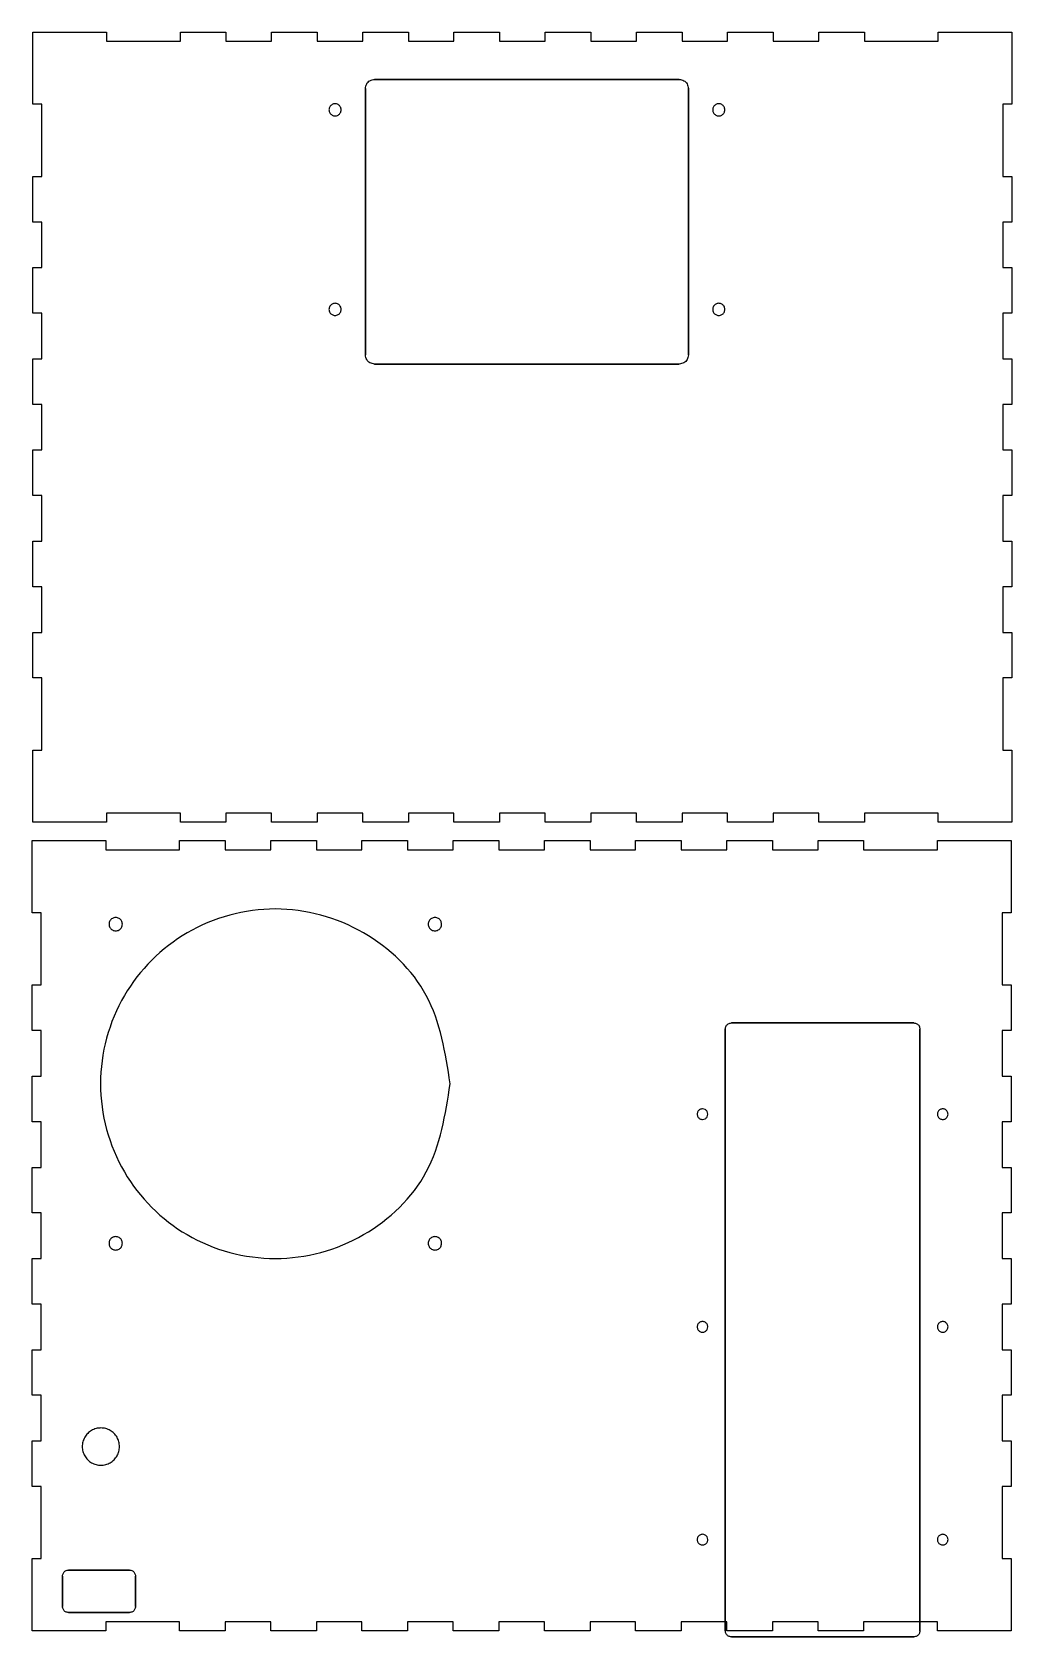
# Model space of a CAD drawing. Extents: x 6 to 329, y 67 to 595.
import ezdxf

# ---------------------------------------------------------------- set-up
doc = ezdxf.new("R2010")
doc.units = 0
doc.layers.get('0').update_dxf_attribs({"linetype": 'CONTINUOUS'})

msp = doc.modelspace()

# ---------------------------------------------------------------- linework, layer by layer
at = {"color": 7}
for points in [[(100.127689, 591.976989), (115.127701, 591.976989), (115.127701, 594.976991), (130.127714, 594.976991), (130.127714, 591.976989), (145.127723, 591.976989), (145.127723, 594.976991), (160.127738, 594.976991), (160.127738, 591.976989), (175.127748, 591.976989), (175.127748, 594.976991), (190.127763, 594.976991), (190.127763, 591.976989), (205.127775, 591.976989), (205.127775, 594.976991), (220.127788, 594.976991), (220.127788, 591.976989), (235.1278, 591.976989), (235.1278, 594.976991), (250.127812, 594.976991), (250.127812, 591.976989), (265.127825, 591.976989), (265.127825, 594.976991), (280.127837, 594.976991), (280.127837, 591.976989), (304.377869, 591.976989), (304.377869, 594.976991), (328.62787, 594.976991), (328.62787, 571.226972), (325.627876, 571.226972), (325.627876, 547.476954), (328.62787, 547.476954), (328.62787, 532.476941), (325.627876, 532.476941), (325.627876, 517.476929), (328.62787, 517.476929), (328.62787, 502.476917), (325.627876, 502.476917), (325.627876, 487.476904), (328.62787, 487.476904), (328.62787, 472.476889), (325.627876, 472.476889), (325.627876, 457.47688), (328.62787, 457.47688), (328.62787, 442.476865), (325.627876, 442.476865), (325.627876, 427.476855), (328.62787, 427.476855), (328.62787, 412.47684), (325.627876, 412.47684), (325.627876, 397.47683), (328.62787, 397.47683), (328.62787, 382.476815), (325.627876, 382.476815), (325.627876, 358.726796), (328.62787, 358.726796), (328.62787, 334.976778), (304.377869, 334.976778), (304.377869, 337.97678), (280.127837, 337.97678), (280.127837, 334.976778), (265.127825, 334.976778), (265.127825, 337.97678), (250.127812, 337.97678), (250.127812, 334.976778), (235.1278, 334.976778), (235.1278, 337.97678), (220.127788, 337.97678), (220.127788, 334.976778), (205.127775, 334.976778), (205.127775, 337.97678), (190.127763, 337.97678), (190.127763, 334.976778), (175.127748, 334.976778), (175.127748, 337.97678), (160.127738, 337.97678), (160.127738, 334.976778), (145.127723, 334.976778), (145.127723, 337.97678), (130.127714, 337.97678), (130.127714, 334.976778), (115.127701, 334.976778), (115.127701, 337.97678), (100.127689, 337.97678), (100.127689, 334.976778), (85.127674, 334.976778), (85.127674, 337.97678), (70.127664, 337.97678), (70.127664, 334.976778), (55.127652, 334.976778), (55.127652, 337.97678), (30.877631, 337.97678), (30.877631, 334.976778), (6.627611, 334.976778), (6.627611, 358.726796), (9.627613, 358.726796), (9.627613, 382.476815), (6.627611, 382.476815), (6.627611, 397.47683), (9.627613, 397.47683), (9.627613, 412.47684), (6.627611, 412.47684), (6.627611, 427.476855), (9.627613, 427.476855), (9.627613, 442.476865), (6.627611, 442.476865), (6.627611, 457.47688), (9.627613, 457.47688), (9.627613, 472.476889), (6.627611, 472.476889), (6.627611, 487.476904), (9.627613, 487.476904), (9.627613, 502.476917), (6.627611, 502.476917), (6.627611, 517.476929), (9.627613, 517.476929), (9.627613, 532.476941), (6.627611, 532.476941), (6.627611, 547.476954), (9.627613, 547.476954), (9.627613, 571.226972), (6.627611, 571.226972), (6.627611, 594.976991), (30.877631, 594.976991), (30.877631, 591.976989), (55.127652, 591.976989), (55.127652, 594.976991), (70.127664, 594.976991), (70.127664, 591.976989), (85.127674, 591.976989), (85.127674, 594.976991), (100.127689, 594.976991), (100.127689, 591.976989)], [(116.017703, 488.746902), (116.017703, 576.396976)], [(119.017706, 579.396979), (219.21779, 579.396979)], [(119.017706, 579.396979), (119.017706, 579.396979)], [(222.217793, 576.396976), (222.217793, 488.746902)], [(108.017697, 569.39697), (108.017697, 569.39697)], [(234.217805, 569.39697), (234.217805, 569.39697)], [(108.017697, 503.74692), (108.017697, 503.74692)], [(234.217805, 503.74692), (234.217805, 503.74692)], [(219.21779, 485.746899), (119.017706, 485.746899)], [(114.87544, 325.952378), (114.87544, 328.952381), (129.875452, 328.952381), (129.875452, 325.952378), (144.875462, 325.952378), (144.875462, 328.952381), (159.875477, 328.952381), (159.875477, 325.952378), (174.875487, 325.952378), (174.875487, 328.952381), (189.875502, 328.952381), (189.875502, 325.952378), (204.875514, 325.952378), (204.875514, 328.952381), (219.875526, 328.952381), (219.875526, 325.952378), (234.875539, 325.952378), (234.875539, 328.952381), (249.875551, 328.952381), (249.875551, 325.952378), (264.875563, 325.952378), (264.875563, 328.952381), (279.875576, 328.952381), (279.875576, 325.952378), (304.125608, 325.952378), (304.125608, 328.952381), (328.375609, 328.952381), (328.375609, 305.202361), (325.375615, 305.202361), (325.375615, 281.452343), (328.375609, 281.452343), (328.375609, 266.452331), (325.375615, 266.452331), (325.375615, 251.452318), (328.375609, 251.452318), (328.375609, 236.452306), (325.375615, 236.452306), (325.375615, 221.452294), (328.375609, 221.452294), (328.375609, 206.452279), (325.375615, 206.452279), (325.375615, 191.452269), (328.375609, 191.452269), (328.375609, 176.452254), (325.375615, 176.452254), (325.375615, 161.452244), (328.375609, 161.452244), (328.375609, 146.452229), (325.375615, 146.452229), (325.375615, 131.45222), (328.375609, 131.45222), (328.375609, 116.452205), (325.375615, 116.452205), (325.375615, 92.702186), (328.375609, 92.702186), (328.375609, 68.952167), (304.125608, 68.952167), (304.125608, 71.952169), (279.875576, 71.952169), (279.875576, 68.952167), (264.875563, 68.952167), (264.875563, 71.952169), (249.875551, 71.952169), (249.875551, 68.952167), (234.875539, 68.952167), (234.875539, 71.952169), (219.875526, 71.952169), (219.875526, 68.952167), (204.875514, 68.952167), (204.875514, 71.952169), (189.875502, 71.952169), (189.875502, 68.952167), (174.875487, 68.952167), (174.875487, 71.952169), (159.875477, 71.952169), (159.875477, 68.952167), (144.875462, 68.952167), (144.875462, 71.952169), (129.875452, 71.952169), (129.875452, 68.952167), (114.87544, 68.952167), (114.87544, 71.952169), (99.875428, 71.952169), (99.875428, 68.952167), (84.875413, 68.952167), (84.875413, 71.952169), (69.875403, 71.952169), (69.875403, 68.952167), (54.875391, 68.952167), (54.875391, 71.952169), (30.62537, 71.952169), (30.62537, 68.952167), (6.375349, 68.952167), (6.375349, 92.702186), (9.375352, 92.702186), (9.375352, 116.452205), (6.375349, 116.452205), (6.375349, 131.45222), (9.375352, 131.45222), (9.375352, 146.452229), (6.375349, 146.452229), (6.375349, 161.452244), (9.375352, 161.452244), (9.375352, 176.452254), (6.375349, 176.452254), (6.375349, 191.452269), (9.375352, 191.452269), (9.375352, 206.452279), (6.375349, 206.452279), (6.375349, 221.452294), (9.375352, 221.452294), (9.375352, 236.452306), (6.375349, 236.452306), (6.375349, 251.452318), (9.375352, 251.452318), (9.375352, 266.452331), (6.375349, 266.452331), (6.375349, 281.452343), (9.375352, 281.452343), (9.375352, 305.202361), (6.375349, 305.202361), (6.375349, 328.952381), (30.62537, 328.952381), (30.62537, 325.952378), (54.875391, 325.952378), (54.875391, 328.952381), (69.875403, 328.952381), (69.875403, 325.952378), (84.875413, 325.952378), (84.875413, 328.952381), (99.875428, 328.952381), (99.875428, 325.952378), (114.87544, 325.952378)], [(36.075375, 301.452358), (36.075375, 301.452358)], [(141.075464, 301.452358), (141.075464, 301.452358)], [(234.37554, 68.952173), (234.37554, 266.95233)], [(236.375541, 268.952331), (296.375588, 268.952331)], [(236.375541, 268.952331), (236.375541, 268.952331)], [(298.375584, 266.95233), (298.375584, 68.952173)], [(143.875467, 248.952312), (143.875467, 248.952312)], [(228.625536, 238.95231), (228.625536, 238.95231)], [(307.625587, 238.95231), (307.625587, 238.95231)], [(36.075375, 196.452268), (36.075375, 196.452268)], [(141.075464, 196.452268), (141.075464, 196.452268)], [(228.625536, 168.952241), (228.625536, 168.952241)], [(307.625587, 168.952241), (307.625587, 168.952241)], [(35.121373, 129.57523), (35.121373, 129.57523)], [(228.625536, 98.952192), (228.625536, 98.952192)], [(307.625587, 98.952192), (307.625587, 98.952192)], [(16.375358, 76.952171), (16.375358, 86.952179)], [(18.37536, 88.952181), (38.375376, 88.952181)], [(18.37536, 88.952181), (18.37536, 88.952181)], [(40.375377, 86.952179), (40.375377, 76.952171)], [(38.375376, 74.952169), (18.37536, 74.952169)], [(296.375588, 66.952171), (236.375541, 66.952171)]]:
    msp.add_lwpolyline(points, close=True, dxfattribs=at)
for points, knots in [([(116.017703, 576.396976), (116.099571, 576.923484), (116.260696, 577.95972), (117.454962, 579.153986), (118.491198, 579.315111), (119.017706, 579.396979)], [0, 0, 0, 0, 1.570489, 3.090927, 4.661415, 4.661415, 4.661415, 4.661415]), ([(219.21779, 579.396979), (219.744298, 579.315111), (220.780534, 579.153986), (221.9748, 577.95972), (222.135925, 576.923484), (222.217793, 576.396976)], [0, 0, 0, 0, 1.570489, 3.090927, 4.661415, 4.661415, 4.661415, 4.661415]), ([(108.017697, 569.39697), (108.004364, 569.221953), (107.977809, 568.873368), (107.767959, 568.385538), (107.448692, 567.966417), (107.029009, 567.645054), (106.541329, 567.442988), (106.017686, 567.373863), (105.494095, 567.442988), (105.006263, 567.645054), (104.587142, 567.966417), (104.265778, 568.385538), (104.063713, 568.873368), (103.994588, 569.39697), (104.063713, 569.920572), (104.265778, 570.408402), (104.587142, 570.827523), (105.006263, 571.148887), (105.494095, 571.350952), (106.017686, 571.420077), (106.541329, 571.350952), (107.029009, 571.148887), (107.448692, 570.827523), (107.767959, 570.408402), (107.977809, 569.920572), (108.004364, 569.571987), (108.017697, 569.39697)], [0, 0, 0, 0, 0.52355, 1.042768, 1.566318, 2.089868, 2.609086, 3.132636, 3.656186, 4.175404, 4.698954, 5.222504, 5.741722, 6.265272, 6.788822, 7.30804, 7.83159, 8.35514, 8.874358, 9.397908, 9.921458, 10.440676, 10.964226, 11.487776, 12.006994, 12.530544, 12.530544, 12.530544, 12.530544]), ([(234.217805, 569.39697), (234.204473, 569.221953), (234.177918, 568.873368), (233.968068, 568.385538), (233.648801, 567.966417), (233.229117, 567.645054), (232.741438, 567.442988), (232.217795, 567.373863), (231.694204, 567.442988), (231.206372, 567.645054), (230.787251, 567.966417), (230.465887, 568.385538), (230.263822, 568.873368), (230.194697, 569.39697), (230.263822, 569.920572), (230.465887, 570.408402), (230.787251, 570.827523), (231.206372, 571.148887), (231.694204, 571.350952), (232.217795, 571.420077), (232.741438, 571.350952), (233.229117, 571.148887), (233.648801, 570.827523), (233.968068, 570.408402), (234.177918, 569.920572), (234.204473, 569.571987), (234.217805, 569.39697)], [0, 0, 0, 0, 0.52355, 1.042768, 1.566318, 2.089868, 2.609086, 3.132636, 3.656186, 4.175404, 4.698954, 5.222504, 5.741722, 6.265272, 6.788822, 7.30804, 7.83159, 8.35514, 8.874358, 9.397908, 9.921458, 10.440676, 10.964226, 11.487776, 12.006994, 12.530544, 12.530544, 12.530544, 12.530544]), ([(108.017697, 503.74692), (108.004364, 503.571903), (107.977809, 503.223318), (107.767959, 502.735488), (107.448692, 502.316367), (107.029009, 501.995003), (106.541329, 501.792937), (106.017686, 501.723813), (105.494095, 501.792937), (105.006263, 501.995003), (104.587142, 502.316367), (104.265778, 502.735488), (104.063713, 503.223318), (103.994588, 503.74692), (104.063713, 504.270521), (104.265778, 504.758351), (104.587142, 505.177472), (105.006263, 505.498836), (105.494095, 505.700902), (106.017686, 505.770027), (106.541329, 505.700902), (107.029009, 505.498836), (107.448692, 505.177472), (107.767959, 504.758351), (107.977809, 504.270522), (108.004364, 503.921936), (108.017697, 503.74692)], [0, 0, 0, 0, 0.52355, 1.042768, 1.566318, 2.089868, 2.609086, 3.132636, 3.656186, 4.175404, 4.698954, 5.222504, 5.741722, 6.265272, 6.788822, 7.30804, 7.83159, 8.35514, 8.874358, 9.397908, 9.921458, 10.440676, 10.964226, 11.487776, 12.006994, 12.530544, 12.530544, 12.530544, 12.530544]), ([(234.217805, 503.74692), (234.204473, 503.571903), (234.177918, 503.223318), (233.968068, 502.735488), (233.648801, 502.316367), (233.229117, 501.995003), (232.741438, 501.792937), (232.217795, 501.723813), (231.694204, 501.792937), (231.206372, 501.995003), (230.787251, 502.316367), (230.465887, 502.735488), (230.263822, 503.223318), (230.194697, 503.74692), (230.263822, 504.270521), (230.465887, 504.758351), (230.787251, 505.177472), (231.206372, 505.498836), (231.694204, 505.700902), (232.217795, 505.770027), (232.741438, 505.700902), (233.229117, 505.498836), (233.648801, 505.177472), (233.968068, 504.758351), (234.177918, 504.270522), (234.204473, 503.921936), (234.217805, 503.74692)], [0, 0, 0, 0, 0.52355, 1.042768, 1.566318, 2.089868, 2.609086, 3.132636, 3.656186, 4.175404, 4.698954, 5.222504, 5.741722, 6.265272, 6.788822, 7.30804, 7.83159, 8.35514, 8.874358, 9.397908, 9.921458, 10.440676, 10.964226, 11.487776, 12.006994, 12.530544, 12.530544, 12.530544, 12.530544]), ([(119.017706, 485.746899), (118.491198, 485.828767), (117.454962, 485.989892), (116.260696, 487.184158), (116.099571, 488.220394), (116.017703, 488.746902)], [0, 0, 0, 0, 1.570489, 3.090927, 4.661415, 4.661415, 4.661415, 4.661415]), ([(222.217793, 488.746902), (222.135925, 488.220394), (221.9748, 487.184158), (220.780534, 485.989892), (219.744298, 485.828767), (219.21779, 485.746899)], [0, 0, 0, 0, 1.570489, 3.090927, 4.661415, 4.661415, 4.661415, 4.661415]), ([(143.875467, 248.952312), (142.295089, 238.816002), (139.181206, 218.844023), (116.289469, 196.856504), (86.428192, 188.709468), (56.253402, 196.856505), (34.283611, 218.844023), (26.130546, 248.952312), (34.283611, 279.0606), (56.253403, 301.048117), (86.428192, 309.195155), (116.289469, 301.048118), (139.181205, 279.060601), (142.295088, 259.088621), (143.875467, 248.952312)], [0, 0, 0, 0, 30.064426, 59.237149, 89.301575, 119.366, 148.538723, 178.603148, 208.667572, 237.840295, 267.904719, 297.969144, 327.141867, 357.206292, 357.206292, 357.206292, 357.206292]), ([(36.075375, 301.452358), (36.060709, 301.25984), (36.031499, 300.876396), (35.800663, 300.339783), (35.44947, 299.878749), (34.987818, 299.525249), (34.45137, 299.302977), (33.875363, 299.22694), (33.299412, 299.302977), (32.762796, 299.525249), (32.301764, 299.87875), (31.948264, 300.339783), (31.725992, 300.876396), (31.649954, 301.452358), (31.725992, 302.02832), (31.948264, 302.564933), (32.301764, 303.025966), (32.762797, 303.379466), (33.299412, 303.601739), (33.875363, 303.677776), (34.451369, 303.601739), (34.987817, 303.379467), (35.44947, 303.025966), (35.800663, 302.564933), (36.031499, 302.02832), (36.060709, 301.644877), (36.075375, 301.452358)], [0, 0, 0, 0, 0.575905, 1.147045, 1.722951, 2.298856, 2.869996, 3.445901, 4.021807, 4.592946, 5.168852, 5.744757, 6.315896, 6.891802, 7.467707, 8.038846, 8.614752, 9.190657, 9.761796, 10.337701, 10.913607, 11.484746, 12.060652, 12.636557, 13.207697, 13.783602, 13.783602, 13.783602, 13.783602]), ([(141.075464, 301.452358), (141.060798, 301.25984), (141.031588, 300.876396), (140.800753, 300.339783), (140.44956, 299.87875), (139.987908, 299.525249), (139.45146, 299.302977), (138.875453, 299.22694), (138.299502, 299.302976), (137.762886, 299.525249), (137.301853, 299.878749), (136.948352, 300.339782), (136.72608, 300.876395), (136.650043, 301.452358), (136.72608, 302.02832), (136.948351, 302.564937), (137.301859, 303.025956), (137.762867, 303.379509), (138.299575, 303.601582), (139.067074, 303.703966), (140.020808, 303.445894), (140.895651, 302.604249), (141.014928, 301.840156), (141.075464, 301.452358)], [0, 0, 0, 0, 0.575905, 1.147045, 1.72295, 2.298855, 2.869995, 3.4459, 4.021806, 4.592946, 5.168851, 5.744757, 6.315897, 6.891803, 7.467708, 8.038848, 8.614754, 9.190659, 9.761799, 10.337704, 11.487995, 12.604169, 13.75446, 13.75446, 13.75446, 13.75446]), ([(234.37554, 266.95233), (234.430118, 267.303335), (234.537536, 267.994159), (235.333713, 268.790336), (236.024537, 268.897753), (236.375541, 268.952331)], [0, 0, 0, 0, 1.046993, 2.060618, 3.10761, 3.10761, 3.10761, 3.10761]), ([(296.375588, 268.952331), (296.726593, 268.897753), (297.417417, 268.790337), (298.213591, 267.994158), (298.321006, 267.303335), (298.375584, 266.95233)], [0, 0, 0, 0, 1.046993, 2.060615, 3.107607, 3.107607, 3.107607, 3.107607]), ([(228.625536, 238.95231), (228.577382, 238.643834), (228.482502, 238.036033), (227.786605, 237.366543), (227.027953, 237.161258), (226.417442, 237.2427), (225.990516, 237.419349), (225.623805, 237.700585), (225.342605, 238.067304), (225.165799, 238.494158), (225.105314, 238.95231), (225.165799, 239.410461), (225.342605, 239.837315), (225.623805, 240.204034), (225.990516, 240.48527), (226.417442, 240.661919), (227.027953, 240.743361), (227.786605, 240.538076), (228.482502, 239.868586), (228.577382, 239.260785), (228.625536, 238.95231)], [0, 0, 0, 0, 0.915004, 1.802869, 2.717873, 3.175979, 3.630295, 4.088402, 4.546508, 5.000824, 5.458931, 5.917037, 6.371353, 6.82946, 7.287566, 7.741882, 8.199988, 9.114992, 10.002857, 10.917861, 10.917861, 10.917861, 10.917861]), ([(307.625587, 238.95231), (307.613921, 238.79917), (307.590685, 238.494158), (307.407065, 238.067307), (307.127707, 237.700576), (306.760483, 237.419383), (306.333763, 237.242575), (305.875576, 237.182092), (305.417433, 237.242575), (304.990579, 237.419383), (304.623848, 237.700576), (304.342654, 238.067307), (304.165847, 238.494158), (304.105362, 238.95231), (304.165847, 239.410462), (304.342654, 239.837313), (304.623848, 240.204044), (304.990579, 240.485237), (305.417433, 240.662044), (305.875576, 240.722527), (306.333763, 240.662044), (306.760483, 240.485237), (307.127707, 240.204044), (307.407065, 239.837313), (307.590685, 239.410462), (307.613921, 239.105449), (307.625587, 238.95231)], [0, 0, 0, 0, 0.458107, 0.912422, 1.370529, 1.828636, 2.282951, 2.741058, 3.199165, 3.65348, 4.111587, 4.569694, 5.024009, 5.482116, 5.940223, 6.394538, 6.852645, 7.310752, 7.765067, 8.223174, 8.68128, 9.135596, 9.593703, 10.051809, 10.506125, 10.964232, 10.964232, 10.964232, 10.964232]), ([(36.075375, 196.452268), (36.060709, 196.259749), (36.031498, 195.876306), (35.800668, 195.33969), (35.449451, 194.878672), (34.987885, 194.525116), (34.451117, 194.303051), (33.684689, 194.200625), (32.722508, 194.459006), (31.882108, 195.299397), (31.62373, 196.261604), (31.726155, 197.027979), (31.948219, 197.564911), (32.301775, 198.025859), (32.762793, 198.379382), (33.299413, 198.601649), (33.875363, 198.677688), (34.45137, 198.60165), (34.987818, 198.379378), (35.44947, 198.025877), (35.800664, 197.564844), (36.031499, 197.02823), (36.060709, 196.644786), (36.075375, 196.452268)], [0, 0, 0, 0, 0.575905, 1.147045, 1.72295, 2.298855, 2.869995, 3.4459, 4.596191, 5.712364, 6.862655, 7.438561, 8.009701, 8.585606, 9.161512, 9.732651, 10.308557, 10.884463, 11.455603, 12.031508, 12.607414, 13.178554, 13.75446, 13.75446, 13.75446, 13.75446]), ([(141.075464, 196.452268), (141.014928, 196.06447), (140.895651, 195.300377), (140.020808, 194.458732), (139.067074, 194.20066), (138.299575, 194.303044), (137.762867, 194.525117), (137.301859, 194.878671), (136.948351, 195.339689), (136.726081, 195.876306), (136.650043, 196.452268), (136.72608, 197.028231), (136.948352, 197.564844), (137.301853, 198.025878), (137.762886, 198.379378), (138.299502, 198.601651), (138.875453, 198.677687), (139.45146, 198.60165), (139.987908, 198.379377), (140.44956, 198.025877), (140.800753, 197.564843), (141.031589, 197.02823), (141.060798, 196.644786), (141.075464, 196.452268)], [0, 0, 0, 0, 1.150291, 2.266464, 3.416755, 3.99266, 4.5638, 5.139705, 5.715611, 6.286751, 6.862656, 7.438562, 8.009702, 8.585608, 9.161514, 9.732654, 10.30856, 10.884466, 11.455605, 12.031511, 12.607416, 13.178556, 13.754461, 13.754461, 13.754461, 13.754461]), ([(228.625536, 168.952241), (228.577382, 168.643765), (228.482502, 168.035964), (227.786605, 167.366474), (227.027953, 167.161189), (226.417442, 167.242632), (225.990516, 167.41928), (225.623805, 167.700516), (225.342605, 168.067235), (225.165799, 168.494089), (225.105314, 168.952241), (225.165798, 169.410393), (225.342605, 169.837245), (225.623799, 170.203977), (225.99053, 170.48517), (226.417385, 170.661978), (226.875527, 170.722461), (227.333715, 170.661977), (227.760435, 170.485169), (228.127658, 170.203975), (228.407016, 169.837244), (228.590635, 169.410393), (228.61387, 169.105381), (228.625536, 168.952241)], [0, 0, 0, 0, 0.915004, 1.802869, 2.717873, 3.175979, 3.630295, 4.088402, 4.546508, 5.000824, 5.458931, 5.917038, 6.371354, 6.829461, 7.287568, 7.741884, 8.199991, 8.658098, 9.112414, 9.57052, 10.028627, 10.482943, 10.941049, 10.941049, 10.941049, 10.941049]), ([(307.625587, 168.952241), (307.613921, 168.799101), (307.590685, 168.494089), (307.407065, 168.067238), (307.127707, 167.700507), (306.760483, 167.419314), (306.333763, 167.242506), (305.875576, 167.182023), (305.417433, 167.242506), (304.990579, 167.419314), (304.623848, 167.700507), (304.342655, 168.067238), (304.165847, 168.494089), (304.105362, 168.952241), (304.165846, 169.410393), (304.342654, 169.837245), (304.623847, 170.203977), (304.990578, 170.48517), (305.417433, 170.661978), (305.875576, 170.722461), (306.333763, 170.661978), (306.760484, 170.48517), (307.127708, 170.203977), (307.407066, 169.837245), (307.590686, 169.410393), (307.613921, 169.105381), (307.625587, 168.952241)], [0, 0, 0, 0, 0.458107, 0.912422, 1.370529, 1.828636, 2.282951, 2.741058, 3.199165, 3.65348, 4.111587, 4.569694, 5.024009, 5.482116, 5.940223, 6.394539, 6.852646, 7.310753, 7.765069, 8.223177, 8.681284, 9.1356, 9.593707, 10.051814, 10.50613, 10.964237, 10.964237, 10.964237, 10.964237]), ([(35.121373, 129.57523), (35.080556, 129.039416), (34.999259, 127.972223), (34.356801, 126.478732), (33.379366, 125.195592), (32.094505, 124.211737), (30.601473, 123.593113), (28.998342, 123.381487), (27.395367, 123.593113), (25.901868, 124.211737), (24.618731, 125.195593), (23.634875, 126.478732), (23.016252, 127.972223), (22.804626, 129.57523), (23.016252, 131.178238), (23.634875, 132.671728), (24.618731, 133.954868), (25.901868, 134.938723), (27.395367, 135.557347), (28.998342, 135.768973), (30.601473, 135.557348), (32.094505, 134.938724), (33.379366, 133.954868), (34.356801, 132.671729), (34.999259, 131.178238), (35.080556, 130.111044), (35.121373, 129.57523)], [0, 0, 0, 0, 1.602849, 3.192434, 4.795283, 6.398133, 7.987717, 9.590567, 11.193415, 12.783, 14.385849, 15.988698, 17.578283, 19.181132, 20.783981, 22.373566, 23.976415, 25.579264, 27.168849, 28.771698, 30.374547, 31.964132, 33.566981, 35.16983, 36.759415, 38.362264, 38.362264, 38.362264, 38.362264]), ([(228.625536, 98.952192), (228.61387, 98.799052), (228.590635, 98.49404), (228.407016, 98.067188), (228.127658, 97.700457), (227.760435, 97.419263), (227.333715, 97.242455), (226.875527, 97.181971), (226.417385, 97.242455), (225.99053, 97.419262), (225.623799, 97.700456), (225.342605, 98.067188), (225.165798, 98.494039), (225.105314, 98.952192), (225.165799, 99.410343), (225.342605, 99.837197), (225.623805, 100.203917), (225.990516, 100.485152), (226.417442, 100.661801), (227.027953, 100.743243), (227.786605, 100.537958), (228.482502, 99.868468), (228.577382, 99.260667), (228.625536, 98.952192)], [0, 0, 0, 0, 0.458107, 0.912422, 1.370529, 1.828636, 2.282951, 2.741058, 3.199165, 3.653481, 4.111588, 4.569695, 5.024012, 5.482119, 5.940225, 6.394541, 6.852648, 7.310754, 7.76507, 8.223177, 9.13818, 10.026045, 10.941049, 10.941049, 10.941049, 10.941049]), ([(307.625587, 98.952192), (307.613921, 98.799052), (307.590686, 98.494039), (307.407066, 98.067188), (307.127708, 97.700456), (306.760484, 97.419262), (306.333763, 97.242455), (305.875576, 97.181971), (305.417433, 97.242455), (304.990578, 97.419262), (304.623847, 97.700456), (304.342654, 98.067188), (304.165846, 98.494039), (304.105362, 98.952192), (304.165847, 99.410344), (304.342655, 99.837195), (304.623848, 100.203926), (304.990579, 100.485119), (305.417433, 100.661926), (305.875576, 100.722409), (306.333763, 100.661926), (306.760483, 100.485119), (307.127707, 100.203926), (307.407065, 99.837195), (307.590685, 99.410344), (307.613921, 99.105331), (307.625587, 98.952192)], [0, 0, 0, 0, 0.458107, 0.912423, 1.37053, 1.828637, 2.282954, 2.741061, 3.199168, 3.653484, 4.111591, 4.569698, 5.024014, 5.482121, 5.940228, 6.394544, 6.85265, 7.310757, 7.765073, 8.223179, 8.681286, 9.135602, 9.593708, 10.051815, 10.506131, 10.964237, 10.964237, 10.964237, 10.964237]), ([(16.375358, 86.952179), (16.429936, 87.303184), (16.537353, 87.994008), (17.333531, 88.790185), (18.024355, 88.897602), (18.37536, 88.952181)], [0, 0, 0, 0, 1.046993, 2.060618, 3.10761, 3.10761, 3.10761, 3.10761]), ([(38.375376, 88.952181), (38.726381, 88.897602), (39.417205, 88.790186), (40.213382, 87.994008), (40.320799, 87.303184), (40.375377, 86.952179)], [0, 0, 0, 0, 1.046993, 2.060618, 3.107611, 3.107611, 3.107611, 3.107611]), ([(18.37536, 74.952169), (18.024355, 75.006747), (17.333531, 75.114164), (16.537353, 75.910341), (16.429936, 76.601165), (16.375358, 76.952171)], [0, 0, 0, 0, 1.046992, 2.060618, 3.10761, 3.10761, 3.10761, 3.10761]), ([(40.375377, 76.952171), (40.320799, 76.601165), (40.213382, 75.910341), (39.417205, 75.114164), (38.726381, 75.006747), (38.375376, 74.952169)], [0, 0, 0, 0, 1.046993, 2.060618, 3.107611, 3.107611, 3.107611, 3.107611]), ([(236.375541, 66.952171), (236.024537, 67.006749), (235.333713, 67.114167), (234.537536, 67.910343), (234.430118, 68.601167), (234.37554, 68.952173)], [0, 0, 0, 0, 1.046992, 2.060617, 3.10761, 3.10761, 3.10761, 3.10761]), ([(298.375584, 68.952173), (298.321006, 68.601168), (298.213591, 67.910344), (297.417417, 67.114165), (296.726593, 67.006749), (296.375588, 66.952171)], [0, 0, 0, 0, 1.046992, 2.060615, 3.107607, 3.107607, 3.107607, 3.107607])]:
    msp.add_open_spline(points, degree=3, knots=knots, dxfattribs=at)

doc.saveas('drawing.dxf')
